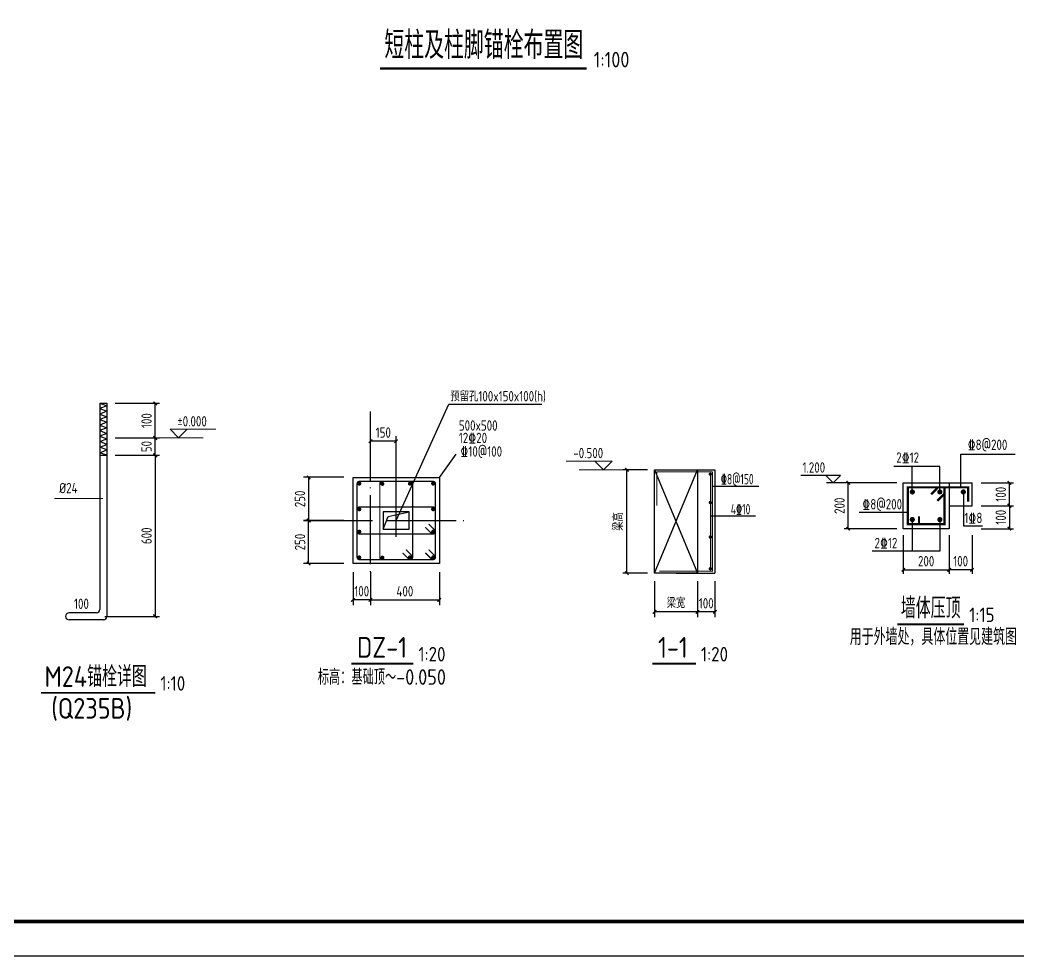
# Model space of a CAD drawing. Header units: millimetres. Extents: x 865974 to 875117, y 41124 to 44891.
# Drawn here: x 867213.6 to 867502.6, y 41123.6 to 41394.7 of the extents above; entities that cross this region are included whole.
import ezdxf

# ---------------------------------------------------------------- set-up
doc = ezdxf.new("R2010")
doc.units = ezdxf.units.MM
doc.header["$LTSCALE"] = 1000
doc.header["$MEASUREMENT"] = 0
doc.linetypes.add('4', pattern=[5, 1.5, -1, 1.5, -1])
doc.linetypes.add('DOTE', pattern=[2.42, 2, -0.2, 0.02, -0.2])
for name, color, linetype in [('120', 253, 'Continuous'), ('21', 3, '4'), ('22', 1, 'Continuous'), ('D2', 6, 'Continuous'), ('DIM', 7, 'Continuous'), ('DIM_SYMB', 3, 'Continuous'), ('DOTE', 1, 'DOTE'), ('NUM', 7, 'Continuous'), ('Prof', 2, 'Continuous'), ('PUB_TEXT', 7, 'Continuous'), ('REIN', 1, 'Continuous'), ('S-CO-ST', 2, 'Continuous'), ('图层4', 4, 'Continuous'), ('柱', 2, 'Continuous'), ('柱平法箍筋', 24, 'Continuous'), ('柱平法纵筋', 7, 'Continuous'), ('柱集中标注', 2, 'Continuous'), ('标注', 7, 'Continuous'), ('梁', 4, 'Continuous'), ('梁集中标注', 2, 'Continuous'), ('独立基础', 2, 'Continuous')]:
    doc.layers.add(name, color=color, linetype=linetype)
doc.layers.add('D3', color=62, linetype='Continuous', lineweight=9)
doc.styles.add('GBHZ', font='gbenor.shx', dxfattribs={"width": 0.9, "bigfont": 'gbcbig.shx'})
doc.styles.add('TSSD_REIN', font='tssdeng.shx', dxfattribs={"width": 0.7, "bigfont": 'tssdchn.shx'})
doc.dimstyles.new('Y10', dxfattribs={"dimscale": 0, "dimtxt": 3, "dimasz": 0.01, "dimexe": 1.2, "dimexo": 1, "dimgap": 1, "dimtad": 1, "dimdec": 0, "dimlfac": 10, "dimzin": 0, "dimdsep": 46, "dimtxsty": 'GBHZ', "dimblk1": 'DX', "dimblk2": 'DX', "dimsah": 1, "dimcen": 0.09, "dimdle": 1, "dimadec": 0, "dimazin": 0, "dimtfac": 1, "dimtdec": 0, "dimtix": 1, "dimtmove": 2, "dimatfit": 3, "dimldrblk": 'DX', "dimfxl": 0, "dimtolj": 1, "dimtzin": 0, "dimarcsym": 0})
doc.dimstyles.new('Y100', dxfattribs={"dimscale": 0, "dimtxt": 3, "dimasz": 0.01, "dimexe": 1.2, "dimexo": 2, "dimgap": 1, "dimtad": 1, "dimdec": 0, "dimlfac": 100, "dimzin": 0, "dimdsep": 46, "dimtxsty": 'GBHZ', "dimblk": 'DX', "dimcen": 0.09, "dimdle": 1, "dimclrd": 7, "dimclre": 7, "dimclrt": 7, "dimadec": 0, "dimazin": 0, "dimtfac": 1, "dimtdec": 0, "dimtix": 1, "dimtmove": 2, "dimatfit": 3, "dimldrblk": 'DX', "dimfxl": 0, "dimtolj": 1, "dimtzin": 0, "dimarcsym": 0})
doc.dimstyles.new('Y15', dxfattribs={"dimscale": 0, "dimtxt": 3, "dimasz": 0.01, "dimexe": 1.2, "dimexo": 1, "dimgap": 1, "dimtad": 1, "dimdec": 0, "dimlfac": 15, "dimzin": 0, "dimdsep": 46, "dimtxsty": 'GBHZ', "dimblk1": 'DX', "dimblk2": 'DX', "dimsah": 1, "dimcen": 0.09, "dimdle": 1, "dimadec": 0, "dimazin": 0, "dimtfac": 1, "dimtdec": 0, "dimtix": 1, "dimtmove": 2, "dimatfit": 3, "dimldrblk": 'DX', "dimfxl": 0, "dimtolj": 1, "dimtzin": 0, "dimarcsym": 0})
doc.dimstyles.new('Y20', dxfattribs={"dimscale": 0, "dimtxt": 3, "dimasz": 0.01, "dimexe": 1.5, "dimexo": 0.03, "dimgap": 1, "dimtad": 1, "dimdec": 0, "dimlfac": 20, "dimzin": 0, "dimdsep": 46, "dimtxsty": 'GBHZ', "dimblk1": 'DX', "dimblk2": 'DX', "dimsah": 1, "dimcen": 0.09, "dimdle": 1, "dimadec": 0, "dimazin": 0, "dimtfac": 1, "dimtdec": 0, "dimtix": 1, "dimtmove": 2, "dimatfit": 3, "dimldrblk": 'DX', "dimfxl": 0, "dimtolj": 1, "dimtzin": 0, "dimarcsym": 0})

# ---------------------------------------------------------------- blocks, each defined once
blk = doc.blocks.new('DX')
at = {"color": 0, "linetype": 'ByBlock', "const_width": 40}
blk.add_lwpolyline([(-54, -51), (46, 49)], dxfattribs=at)
blk = doc.blocks.new('*D748')
at = {"layer": 'Defpoints', "color": 0, "transparency": 16777216}
for p in [(867469.34, 41246.48), (867482.67, 41246.48), (867482.67, 41235.46)]:
    blk.add_point(p, dxfattribs=at)
at = {"layer": 'dim', "color": 0, "lineweight": -2, "transparency": 16777216}
for p, q in [((867469.34, 41245.48), (867469.34, 41234.26)), ((867482.67, 41245.48), (867482.67, 41234.26)), ((867469.35, 41235.46), (867482.66, 41235.46))]:
    blk.add_line(p, q, dxfattribs=at)
at = {"layer": 'dim', "color": 0, "lineweight": -2, "transparency": 16777216, "xscale": 0.01, "yscale": 0.01, "zscale": 0.01, "rotation": 180}
blk.add_blockref('DX', (867469.34, 41235.46), dxfattribs=at)
at = {"layer": 'dim', "color": 0, "lineweight": -2, "transparency": 16777216, "xscale": 0.01, "yscale": 0.01, "zscale": 0.01}
blk.add_blockref('DX', (867482.67, 41235.46), dxfattribs=at)
at = {"layer": 'dim', "color": 0, "transparency": 16777216, "insert": (867476, 41237.96), "char_height": 3, "attachment_point": 5, "style": 'GBHZ'}
blk.add_mtext('\\A1;200', dxfattribs=at)
blk = doc.blocks.new('*D749')
at = {"layer": 'Defpoints', "color": 0, "transparency": 16777216}
for p in [(867453.44, 41260.68), (867468.49, 41260.68), (867468.49, 41247.34)]:
    blk.add_point(p, dxfattribs=at)
at = {"layer": 'dim', "color": 0, "lineweight": -2, "transparency": 16777216}
for p, q in [((867467.49, 41260.68), (867452.24, 41260.68)), ((867453.44, 41247.35), (867453.44, 41260.67)), ((867467.49, 41247.34), (867452.24, 41247.34))]:
    blk.add_line(p, q, dxfattribs=at)
at = {"layer": 'dim', "color": 0, "lineweight": -2, "transparency": 16777216, "xscale": 0.01, "yscale": 0.01, "zscale": 0.01}
for p, rotation in [((867453.44, 41260.68), 90), ((867453.44, 41247.34), 270)]:
    blk.add_blockref('DX', p, dxfattribs=dict(at, rotation=rotation))
at = {"layer": 'dim', "color": 0, "transparency": 16777216, "insert": (867450.94, 41254.01), "char_height": 3, "attachment_point": 5, "rotation": 90, "style": 'GBHZ'}
blk.add_mtext('\\A1;200', dxfattribs=at)
blk = doc.blocks.new('*D750')
at = {"layer": 'Defpoints', "color": 0, "transparency": 16777216}
for p in [(867482.67, 41246.48), (867489.33, 41246.48), (867482.67, 41235.46)]:
    blk.add_point(p, dxfattribs=at)
at = {"layer": 'dim', "color": 0, "lineweight": -2, "transparency": 16777216}
for p, q in [((867482.67, 41245.48), (867482.67, 41234.26)), ((867489.33, 41245.48), (867489.33, 41234.26)), ((867489.32, 41235.46), (867482.68, 41235.46))]:
    blk.add_line(p, q, dxfattribs=at)
at = {"layer": 'dim', "color": 0, "lineweight": -2, "transparency": 16777216, "xscale": 0.01, "yscale": 0.01, "zscale": 0.01, "rotation": 180}
blk.add_blockref('DX', (867482.67, 41235.46), dxfattribs=at)
at = {"layer": 'dim', "color": 0, "lineweight": -2, "transparency": 16777216, "xscale": 0.01, "yscale": 0.01, "zscale": 0.01}
blk.add_blockref('DX', (867489.33, 41235.46), dxfattribs=at)
at = {"layer": 'dim', "color": 0, "transparency": 16777216, "insert": (867486, 41237.96), "char_height": 3, "attachment_point": 5, "style": 'GBHZ'}
blk.add_mtext('\\A1;100', dxfattribs=at)
blk = doc.blocks.new('*D751')
at = {"layer": 'Defpoints', "color": 0, "transparency": 16777216}
for p in [(867490.93, 41254.01), (867490.95, 41247.34), (867500.12, 41247.34)]:
    blk.add_point(p, dxfattribs=at)
at = {"layer": 'dim', "color": 0, "lineweight": -2, "transparency": 16777216}
for p, q in [((867491.93, 41254.01), (867501.32, 41254.01)), ((867500.12, 41254), (867500.12, 41247.35)), ((867491.95, 41247.34), (867501.32, 41247.34))]:
    blk.add_line(p, q, dxfattribs=at)
at = {"layer": 'dim', "color": 0, "lineweight": -2, "transparency": 16777216, "xscale": 0.01, "yscale": 0.01, "zscale": 0.01}
for p, rotation in [((867500.12, 41254.01), 90), ((867500.12, 41247.34), 270)]:
    blk.add_blockref('DX', p, dxfattribs=dict(at, rotation=rotation))
at = {"layer": 'dim', "color": 0, "transparency": 16777216, "insert": (867497.62, 41250.68), "char_height": 3, "attachment_point": 5, "rotation": 90, "style": 'GBHZ'}
blk.add_mtext('\\A1;100', dxfattribs=at)
blk = doc.blocks.new('*D752')
at = {"layer": 'Defpoints', "color": 0, "transparency": 16777216}
for p in [(867490.94, 41260.68), (867500.12, 41260.68), (867490.93, 41254.01)]:
    blk.add_point(p, dxfattribs=at)
at = {"layer": 'dim', "color": 0, "lineweight": -2, "transparency": 16777216}
for p, q in [((867491.94, 41260.68), (867501.32, 41260.68)), ((867500.12, 41254.02), (867500.12, 41260.67)), ((867491.93, 41254.01), (867501.32, 41254.01))]:
    blk.add_line(p, q, dxfattribs=at)
at = {"layer": 'dim', "color": 0, "lineweight": -2, "transparency": 16777216, "xscale": 0.01, "yscale": 0.01, "zscale": 0.01}
for p, rotation in [((867500.12, 41260.68), 90), ((867500.12, 41254.01), 270)]:
    blk.add_blockref('DX', p, dxfattribs=dict(at, rotation=rotation))
at = {"layer": 'dim', "color": 0, "transparency": 16777216, "insert": (867497.62, 41257.34), "char_height": 3, "attachment_point": 5, "rotation": 90, "style": 'GBHZ'}
blk.add_mtext('\\A1;100', dxfattribs=at)
blk = doc.blocks.new('*D762')
at = {"layer": 'Defpoints', "color": 0, "linetype": 'ByBlock', "transparency": 16777216}
for p in [(867307.39, 41262.24), (867297.2, 41249.74), (867307.39, 41249.74)]:
    blk.add_point(p, dxfattribs=at)
at = {"layer": 'dim', "color": 0, "linetype": 'ByBlock', "lineweight": -2, "transparency": 16777216}
for p, q in [((867307.36, 41262.24), (867295.7, 41262.24)), ((867297.2, 41262.23), (867297.2, 41249.75)), ((867307.36, 41249.74), (867295.7, 41249.74))]:
    blk.add_line(p, q, dxfattribs=at)
at = {"layer": 'dim', "color": 0, "linetype": 'ByBlock', "lineweight": -2, "transparency": 16777216, "xscale": 0.01, "yscale": 0.01, "zscale": 0.01}
for p, rotation in [((867297.2, 41262.24), 90), ((867297.2, 41249.74), 270)]:
    blk.add_blockref('DX', p, dxfattribs=dict(at, rotation=rotation))
at = {"layer": 'dim', "color": 0, "linetype": 'ByBlock', "transparency": 16777216, "insert": (867294.7, 41255.99), "char_height": 3, "attachment_point": 5, "rotation": 90, "style": 'GBHZ'}
blk.add_mtext('\\A1;250', dxfattribs=at)
blk = doc.blocks.new('*D763')
at = {"layer": 'Defpoints', "color": 0, "linetype": 'ByBlock', "transparency": 16777216}
for p in [(867315.07, 41234.85), (867335.07, 41234.85), (867335.07, 41226.74)]:
    blk.add_point(p, dxfattribs=at)
at = {"layer": 'dim', "color": 0, "linetype": 'ByBlock', "lineweight": -2, "transparency": 16777216}
for p, q in [((867315.07, 41234.82), (867315.07, 41225.24)), ((867335.07, 41234.82), (867335.07, 41225.24)), ((867315.08, 41226.74), (867335.06, 41226.74))]:
    blk.add_line(p, q, dxfattribs=at)
at = {"layer": 'dim', "color": 0, "linetype": 'ByBlock', "lineweight": -2, "transparency": 16777216, "xscale": 0.01, "yscale": 0.01, "zscale": 0.01, "rotation": 180}
blk.add_blockref('DX', (867315.07, 41226.74), dxfattribs=at)
at = {"layer": 'dim', "color": 0, "linetype": 'ByBlock', "lineweight": -2, "transparency": 16777216, "xscale": 0.01, "yscale": 0.01, "zscale": 0.01}
blk.add_blockref('DX', (867335.07, 41226.74), dxfattribs=at)
at = {"layer": 'dim', "color": 0, "linetype": 'ByBlock', "transparency": 16777216, "insert": (867325.07, 41229.24), "char_height": 3, "attachment_point": 5, "style": 'GBHZ'}
blk.add_mtext('\\A1;400', dxfattribs=at)
blk = doc.blocks.new('*D764')
at = {"layer": 'Defpoints', "color": 0, "linetype": 'ByBlock', "transparency": 16777216}
for p in [(867310.07, 41234.85), (867315.07, 41234.85), (867310.07, 41226.74)]:
    blk.add_point(p, dxfattribs=at)
at = {"layer": 'dim', "color": 0, "linetype": 'ByBlock', "lineweight": -2, "transparency": 16777216}
for p, q in [((867310.07, 41234.82), (867310.07, 41225.24)), ((867315.07, 41234.82), (867315.07, 41225.24)), ((867310.06, 41226.74), (867310.05, 41226.74)), ((867315.07, 41226.74), (867310.07, 41226.74)), ((867315.08, 41226.74), (867315.09, 41226.74))]:
    blk.add_line(p, q, dxfattribs=at)
at = {"layer": 'dim', "color": 0, "linetype": 'ByBlock', "lineweight": -2, "transparency": 16777216, "xscale": 0.01, "yscale": 0.01, "zscale": 0.01}
blk.add_blockref('DX', (867310.07, 41226.74), dxfattribs=at)
at = {"layer": 'dim', "color": 0, "linetype": 'ByBlock', "lineweight": -2, "transparency": 16777216, "xscale": 0.01, "yscale": 0.01, "zscale": 0.01, "rotation": 180}
blk.add_blockref('DX', (867315.07, 41226.74), dxfattribs=at)
at = {"layer": 'dim', "color": 0, "linetype": 'ByBlock', "transparency": 16777216, "insert": (867312.57, 41229.24), "char_height": 3, "attachment_point": 5, "style": 'GBHZ'}
blk.add_mtext('\\A1;100', dxfattribs=at)
blk = doc.blocks.new('*D765')
at = {"layer": 'Defpoints', "color": 0, "linetype": 'ByBlock', "transparency": 16777216}
for p in [(867297.2, 41249.74), (867307.39, 41249.74), (867307.39, 41237.24)]:
    blk.add_point(p, dxfattribs=at)
at = {"layer": 'dim', "color": 0, "linetype": 'ByBlock', "lineweight": -2, "transparency": 16777216}
for p, q in [((867307.36, 41249.74), (867295.7, 41249.74)), ((867297.2, 41237.25), (867297.2, 41249.73)), ((867307.36, 41237.24), (867295.7, 41237.24))]:
    blk.add_line(p, q, dxfattribs=at)
at = {"layer": 'dim', "color": 0, "linetype": 'ByBlock', "lineweight": -2, "transparency": 16777216, "xscale": 0.01, "yscale": 0.01, "zscale": 0.01}
for p, rotation in [((867297.2, 41249.74), 90), ((867297.2, 41237.24), 270)]:
    blk.add_blockref('DX', p, dxfattribs=dict(at, rotation=rotation))
at = {"layer": 'dim', "color": 0, "linetype": 'ByBlock', "transparency": 16777216, "insert": (867294.7, 41243.49), "char_height": 3, "attachment_point": 5, "rotation": 90, "style": 'GBHZ'}
blk.add_mtext('\\A1;250', dxfattribs=at)
blk = doc.blocks.new('*D766')
at = {"layer": 'Defpoints', "color": 0, "linetype": 'ByBlock', "transparency": 16777216}
for p in [(867315.07, 41272.7), (867315.07, 41263.73), (867322.57, 41263.73)]:
    blk.add_point(p, dxfattribs=at)
at = {"layer": 'dim', "color": 0, "linetype": 'ByBlock', "lineweight": -2, "transparency": 16777216}
for p, q in [((867315.07, 41263.76), (867315.07, 41274.2)), ((867322.56, 41272.7), (867315.08, 41272.7)), ((867322.57, 41263.76), (867322.57, 41274.2))]:
    blk.add_line(p, q, dxfattribs=at)
at = {"layer": 'dim', "color": 0, "linetype": 'ByBlock', "lineweight": -2, "transparency": 16777216, "xscale": 0.01, "yscale": 0.01, "zscale": 0.01, "rotation": 180}
blk.add_blockref('DX', (867315.07, 41272.7), dxfattribs=at)
at = {"layer": 'dim', "color": 0, "linetype": 'ByBlock', "lineweight": -2, "transparency": 16777216, "xscale": 0.01, "yscale": 0.01, "zscale": 0.01}
blk.add_blockref('DX', (867322.57, 41272.7), dxfattribs=at)
at = {"layer": 'dim', "color": 0, "linetype": 'ByBlock', "transparency": 16777216, "insert": (867318.82, 41275.2), "char_height": 3, "attachment_point": 5, "style": 'GBHZ'}
blk.add_mtext('\\A1;150', dxfattribs=at)
blk = doc.blocks.new('*D792')
at = {"layer": 'Defpoints', "color": 0, "transparency": 16777216}
for p in [(867240.17, 41268.64), (867237.2, 41221.98), (867252.78, 41221.98)]:
    blk.add_point(p, dxfattribs=at)
at = {"layer": 'dim', "color": 0, "lineweight": -2, "transparency": 16777216}
for p, q in [((867241.17, 41268.64), (867253.98, 41268.64)), ((867252.78, 41268.63), (867252.78, 41221.99)), ((867238.2, 41221.98), (867253.98, 41221.98))]:
    blk.add_line(p, q, dxfattribs=at)
at = {"layer": 'dim', "color": 0, "lineweight": -2, "transparency": 16777216, "xscale": 0.01, "yscale": 0.01, "zscale": 0.01}
for p, rotation in [((867252.78, 41268.64), 90), ((867252.78, 41221.98), 270)]:
    blk.add_blockref('DX', p, dxfattribs=dict(at, rotation=rotation))
at = {"layer": 'dim', "color": 0, "transparency": 16777216, "insert": (867250.28, 41245.31), "char_height": 3, "attachment_point": 5, "rotation": 90, "style": 'GBHZ'}
blk.add_mtext('\\A1;600', dxfattribs=at)
blk = doc.blocks.new('*D793')
at = {"layer": 'Defpoints', "color": 0, "linetype": 'ByBlock', "transparency": 16777216}
for p in [(867240.17, 41273.64), (867252.78, 41273.64), (867240.17, 41268.64)]:
    blk.add_point(p, dxfattribs=at)
at = {"layer": 'dim', "color": 0, "linetype": 'ByBlock', "lineweight": -2, "transparency": 16777216}
for p, q in [((867241.17, 41273.64), (867253.98, 41273.64)), ((867252.78, 41268.65), (867252.78, 41273.63)), ((867241.17, 41268.64), (867253.98, 41268.64))]:
    blk.add_line(p, q, dxfattribs=at)
at = {"layer": 'dim', "color": 0, "linetype": 'ByBlock', "lineweight": -2, "transparency": 16777216, "xscale": 0.01, "yscale": 0.01, "zscale": 0.01}
for p, rotation in [((867252.78, 41273.64), 90), ((867252.78, 41268.64), 270)]:
    blk.add_blockref('DX', p, dxfattribs=dict(at, rotation=rotation))
at = {"layer": 'dim', "color": 0, "linetype": 'ByBlock', "transparency": 16777216, "insert": (867250.28, 41271.14), "char_height": 3, "attachment_point": 5, "rotation": 90, "style": 'GBHZ'}
blk.add_mtext('\\A1;50', dxfattribs=at)
blk = doc.blocks.new('*D794')
at = {"layer": 'Defpoints', "color": 0, "linetype": 'ByBlock', "transparency": 16777216}
for p in [(867240.17, 41283.68), (867252.78, 41283.68), (867240.17, 41273.64)]:
    blk.add_point(p, dxfattribs=at)
at = {"layer": 'dim', "color": 0, "linetype": 'ByBlock', "lineweight": -2, "transparency": 16777216}
for p, q in [((867241.17, 41283.68), (867253.98, 41283.68)), ((867252.78, 41273.65), (867252.78, 41283.67)), ((867241.17, 41273.64), (867253.98, 41273.64))]:
    blk.add_line(p, q, dxfattribs=at)
at = {"layer": 'dim', "color": 0, "linetype": 'ByBlock', "lineweight": -2, "transparency": 16777216, "xscale": 0.01, "yscale": 0.01, "zscale": 0.01}
for p, rotation in [((867252.78, 41283.68), 90), ((867252.78, 41273.64), 270)]:
    blk.add_blockref('DX', p, dxfattribs=dict(at, rotation=rotation))
at = {"layer": 'dim', "color": 0, "linetype": 'ByBlock', "transparency": 16777216, "insert": (867250.28, 41278.66), "char_height": 3, "attachment_point": 5, "rotation": 90, "style": 'GBHZ'}
blk.add_mtext('\\A1;100', dxfattribs=at)
blk = doc.blocks.new('*D795')
at = {"layer": 'Defpoints', "color": 0, "transparency": 16777216}
for p in [(867409.83, 41232.15), (867414.83, 41232.15), (867409.83, 41223.27)]:
    blk.add_point(p, dxfattribs=at)
at = {"layer": 'dim', "color": 0, "lineweight": -2, "transparency": 16777216}
for p, q in [((867409.83, 41232.12), (867409.83, 41221.77)), ((867414.83, 41232.12), (867414.83, 41221.77)), ((867409.82, 41223.27), (867409.81, 41223.27)), ((867414.83, 41223.27), (867409.83, 41223.27)), ((867414.84, 41223.27), (867414.85, 41223.27))]:
    blk.add_line(p, q, dxfattribs=at)
at = {"layer": 'dim', "color": 0, "lineweight": -2, "transparency": 16777216, "xscale": 0.01, "yscale": 0.01, "zscale": 0.01}
blk.add_blockref('DX', (867409.83, 41223.27), dxfattribs=at)
at = {"layer": 'dim', "color": 0, "lineweight": -2, "transparency": 16777216, "xscale": 0.01, "yscale": 0.01, "zscale": 0.01, "rotation": 180}
blk.add_blockref('DX', (867414.83, 41223.27), dxfattribs=at)
at = {"layer": 'dim', "color": 0, "transparency": 16777216, "insert": (867412.33, 41225.77), "char_height": 3, "attachment_point": 5, "style": 'GBHZ'}
blk.add_mtext('\\A1;100', dxfattribs=at)
blk = doc.blocks.new('*D796')
at = {"layer": 'Defpoints', "color": 0, "transparency": 16777216}
for p in [(867397.33, 41232.15), (867409.83, 41232.15), (867397.33, 41223.27)]:
    blk.add_point(p, dxfattribs=at)
at = {"layer": 'dim', "color": 0, "lineweight": -2, "transparency": 16777216}
for p, q in [((867397.33, 41232.12), (867397.33, 41221.77)), ((867409.83, 41232.12), (867409.83, 41221.77)), ((867409.82, 41223.27), (867397.34, 41223.27))]:
    blk.add_line(p, q, dxfattribs=at)
at = {"layer": 'dim', "color": 0, "lineweight": -2, "transparency": 16777216, "xscale": 0.01, "yscale": 0.01, "zscale": 0.01, "rotation": 180}
blk.add_blockref('DX', (867397.33, 41223.27), dxfattribs=at)
at = {"layer": 'dim', "color": 0, "lineweight": -2, "transparency": 16777216, "xscale": 0.01, "yscale": 0.01, "zscale": 0.01}
blk.add_blockref('DX', (867409.83, 41223.27), dxfattribs=at)
at = {"layer": 'dim', "color": 0, "transparency": 16777216, "insert": (867403.58, 41225.87), "char_height": 3, "attachment_point": 5, "style": 'GBHZ'}
blk.add_mtext('\\A1;梁宽', dxfattribs=at)
blk = doc.blocks.new('*D797')
at = {"layer": 'Defpoints', "color": 0, "transparency": 16777216}
for p in [(867389.35, 41264.45), (867397.33, 41264.45), (867397.33, 41234.45)]:
    blk.add_point(p, dxfattribs=at)
at = {"layer": '标注', "color": 7, "lineweight": -2, "transparency": 16777216}
for p, q in [((867395.33, 41264.45), (867388.15, 41264.45)), ((867389.35, 41234.46), (867389.35, 41264.44)), ((867395.33, 41234.45), (867388.15, 41234.45))]:
    blk.add_line(p, q, dxfattribs=at)
at = {"layer": '标注', "color": 7, "lineweight": -2, "transparency": 16777216, "xscale": 0.01, "yscale": 0.01, "zscale": 0.01}
for p, rotation in [((867389.35, 41264.45), 90), ((867389.35, 41234.45), 270)]:
    blk.add_blockref('DX', p, dxfattribs=dict(at, rotation=rotation))
at = {"layer": '标注', "color": 7, "transparency": 16777216, "insert": (867386.76, 41249.45), "char_height": 3, "attachment_point": 5, "rotation": 90, "style": 'GBHZ'}
blk.add_mtext('\\A1;梁高', dxfattribs=at)

msp = doc.modelspace()

# ---------------------------------------------------------------- linework, layer by layer
msp.add_line((867761.988, 41123.604), (866920.988, 41123.604))
at = {"color": 0, "const_width": 1}
msp.add_lwpolyline([(867751.988, 41133.604), (866945.988, 41133.604), (866945.988, 41707.604), (867751.988, 41707.604)], close=True, dxfattribs=at)
at = {"const_width": 0.667}
msp.add_lwpolyline([(867317.875, 41380.643), (867377.687, 41380.643)], dxfattribs=at)
at = {"layer": '120'}
msp.add_line((867452.263, 41260.676), (867447.143, 41260.676), dxfattribs=at)
msp.add_lwpolyline([(867447, 41262.788), (867449.112, 41260.676), (867451.224, 41262.788), (867439.698, 41262.788)], dxfattribs=at)
at = {"layer": '21', "const_width": 0.747}
for points in [[(867472.004, 41258.382, -1), (867472.004, 41257.635, -1), (867472.004, 41258.382)], [(867479.977, 41258.382, -1), (867479.977, 41257.635, -1), (867479.977, 41258.382)], [(867486.778, 41258.382, -1), (867486.778, 41257.635, -1), (867486.778, 41258.382)], [(867472.004, 41250.382, -1), (867472.004, 41249.636, -1), (867472.004, 41250.382)], [(867479.977, 41250.382, -1), (867479.977, 41249.635, -1), (867479.977, 41250.382)]]:
    msp.add_lwpolyline(points, format="xyb", dxfattribs=at)
at = {"layer": '22', "const_width": 0.667}
msp.add_lwpolyline([(867470.67, 41248.676), (867470.67, 41259.342), (867481.31, 41259.342), (867481.31, 41248.675)], close=True, dxfattribs=at)
for points in [[(867477.436, 41257.306), (867479.39, 41259.288)], [(867479.276, 41255.44), (867481.257, 41257.422)], [(867488.169, 41255.152), (867488.169, 41259.342), (867481.31, 41259.342)], [(867473.933, 41250.94), (867473.933, 41248.676)]]:
    msp.add_lwpolyline(points, dxfattribs=at)
at = {"layer": 'D2'}
for p, q in [((867236.768, 41283.676), (867238.768, 41283.676)), ((867236.768, 41283.676), (867236.768, 41223.976)), ((867238.768, 41283.676), (867238.768, 41221.976)), ((867235.768, 41222.976), (867227.835, 41222.976)), ((867237.768, 41220.976), (867227.835, 41220.976))]:
    msp.add_line(p, q, dxfattribs=at)
for centre, start, end in [((867227.835, 41221.976), 90, 180), ((867235.768, 41223.976), 270, 0), ((867227.835, 41221.976), 180, 270), ((867237.768, 41221.976), 270, 0)]:
    msp.add_arc(centre, 1, start, end, dxfattribs=at)
at = {"layer": 'D3'}
for p, q in [((867257.07, 41276.141), (867259.568, 41273.643)), ((867262.066, 41276.141), (867257.07, 41276.141)), ((867262.066, 41276.141), (867259.568, 41273.643)), ((867262.066, 41276.141), (867270.38, 41276.141)), ((867380.064, 41266.95), (867371.749, 41266.95)), ((867380.064, 41266.95), (867385.06, 41266.95)), ((867380.064, 41266.95), (867382.562, 41264.452)), ((867385.06, 41266.95), (867382.562, 41264.452)), ((867237.594, 41256.107), (867223.607, 41256.107))]:
    msp.add_line(p, q, dxfattribs=at)
for points in [[(867253.984, 41273.643), (867266.633, 41273.643)], [(867388.145, 41264.452), (867375.497, 41264.452)]]:
    msp.add_lwpolyline(points, dxfattribs=at)
at = {"layer": 'dim'}
for p, q in [((867479.977, 41265.408), (867466.68, 41265.408)), ((867472.004, 41258.009), (867472.004, 41265.408)), ((867479.977, 41258.009), (867479.977, 41265.408)), ((867320.221, 41250.85), (867326.317, 41252.238)), ((867318.817, 41247.238), (867320.221, 41250.85)), ((867472.004, 41250.009), (867472.004, 41240.826)), ((867479.977, 41250.009), (867479.977, 41240.827)), ((867479.977, 41240.827), (867460.356, 41240.827))]:
    msp.add_line(p, q, dxfattribs=at)
msp.add_lwpolyline([(867318.817, 41247.238), (867326.317, 41247.238), (867326.317, 41252.238), (867318.817, 41252.238)], close=True, dxfattribs=at)
at = {"layer": 'DIM_SYMB', "const_width": 0.525}
for points in [[(867467.655, 41219.688), (867487.005, 41219.688)], [(867309.563, 41208.289), (867327.512, 41208.289)], [(867396.731, 41208.289), (867409.325, 41208.289)], [(867219.715, 41199.844), (867252.813, 41199.844)]]:
    msp.add_lwpolyline(points, dxfattribs=at)
at = {"layer": 'DOTE', "linetype": 'DOTE', "ltscale": 0.01}
for p, q in [((867315.067, 41281.308), (867315.067, 41233.998)), ((867322.567, 41245.035), (867322.567, 41263.728)), ((867295.732, 41249.738), (867344.115, 41249.738))]:
    msp.add_line(p, q, dxfattribs=at)
at = {"layer": 'Prof'}
for points in [[(867236.768, 41283.676), (867238.768, 41282.976), (867236.768, 41282.176), (867238.768, 41281.376), (867236.768, 41280.576), (867238.768, 41279.776), (867236.768, 41278.976), (867238.768, 41278.176), (867236.768, 41277.376), (867238.768, 41276.576), (867236.768, 41275.776), (867238.768, 41274.976), (867236.768, 41274.176), (867238.768, 41273.376)], [(867236.768, 41268.643), (867238.768, 41268.643), (867236.768, 41269.376), (867238.768, 41270.176), (867236.768, 41270.976), (867238.768, 41271.776), (867236.768, 41272.576), (867238.768, 41273.376)]]:
    msp.add_lwpolyline(points, dxfattribs=at)
at = {"layer": 'REIN', "const_width": 0.3}
for points in [[(867414.18, 41263.802), (867398.007, 41263.802), (867398.007, 41254.017)], [(867398.738, 41235.102), (867414.18, 41235.102), (867414.18, 41263.802)]]:
    msp.add_lwpolyline(points, dxfattribs=at)
at = {"layer": 'REIN', "const_width": 0.5}
for points in [[(867413.28, 41263.152, 1), (867413.78, 41263.152, 1)], [(867413.28, 41254.924, 1), (867413.78, 41254.924, 1)], [(867413.28, 41244.95, 1), (867413.78, 41244.95, 1)], [(867413.28, 41235.752, 1), (867413.78, 41235.752, 1)]]:
    msp.add_lwpolyline(points, format="xyb", close=True, dxfattribs=at)
at = {"layer": 'S-CO-ST'}
for p, q in [((867397.33, 41234.452), (867409.83, 41264.452)), ((867397.33, 41264.452), (867409.83, 41234.452)), ((867403.58, 41264.452), (867414.83, 41264.452)), ((867409.83, 41264.452), (867414.83, 41264.452)), ((867409.83, 41264.452), (867409.83, 41234.452)), ((867414.83, 41264.452), (867414.83, 41234.452)), ((867414.83, 41264.452), (867414.83, 41234.452)), ((867414.18, 41259.676), (867427.54, 41259.676)), ((867403.58, 41234.452), (867414.83, 41234.452)), ((867409.83, 41234.452), (867414.83, 41234.452))]:
    msp.add_line(p, q, dxfattribs=at)
msp.add_lwpolyline([(867397.33, 41264.452), (867409.83, 41264.452), (867409.83, 41234.452), (867397.33, 41234.452)], close=True, dxfattribs=at)
at = {"layer": '图层4'}
for p, q in [((867322.567, 41249.738), (867337.803, 41283.457)), ((867337.803, 41283.457), (867364.741, 41283.457))]:
    msp.add_line(p, q, dxfattribs=at)
at = {"layer": '柱'}
msp.add_lwpolyline([(867310.067, 41262.238), (867335.067, 41262.238), (867335.067, 41237.238), (867310.067, 41237.238)], close=True, dxfattribs=at)
at = {"layer": '柱平法箍筋', "const_width": 0.35}
for points in [[(867331.938, 41241.311), (867333.706, 41239.543, -0.6681785), (867333.234, 41238.405), (867311.901, 41238.405, -0.4142136), (867311.234, 41239.071), (867311.234, 41260.405, -0.4142136), (867311.901, 41261.071), (867333.234, 41261.071, -0.4142131), (867333.901, 41260.405), (867333.901, 41239.071, -0.6681788), (867332.763, 41238.6), (867330.995, 41240.368)], [(867325.349, 41241.311), (867327.116, 41239.543, -0.6681786), (867326.645, 41238.405), (867318.49, 41238.405, -0.4142136), (867317.823, 41239.071), (867317.823, 41260.405, -0.4142136), (867318.49, 41261.071), (867326.645, 41261.071, -0.4142136), (867327.312, 41260.405), (867327.312, 41239.071, -0.6681786), (867326.174, 41238.6), (867324.406, 41240.368)], [(867318.695, 41261.003, 0.4148462), (867318.029, 41260.335)], [(867331.938, 41248.739), (867333.706, 41246.971, -0.6681785), (867333.234, 41245.833), (867311.901, 41245.833, -0.4142136), (867311.234, 41246.5), (867311.234, 41252.976, -0.4142136), (867311.901, 41253.643), (867333.234, 41253.643, -0.4142131), (867333.901, 41252.976), (867333.901, 41246.5, -0.6681788), (867332.763, 41246.029), (867330.995, 41247.796)]]:
    msp.add_lwpolyline(points, format="xyb", dxfattribs=at)
at = {"layer": '柱平法纵筋', "const_width": 0.583}
for points in [[(867312.176, 41260.421, -1), (867311.592, 41260.421, -1), (867312.176, 41260.421, -1)], [(867318.557, 41260.645, -1), (867318.557, 41260.061, -1), (867318.557, 41260.645, -1)], [(867326.828, 41260.421, -1), (867326.245, 41260.421, -1), (867326.828, 41260.421, -1)], [(867333.542, 41260.421, -1), (867332.959, 41260.421, -1), (867333.542, 41260.421, -1)], [(867312.176, 41252.993, -1), (867311.592, 41252.993, -1), (867312.176, 41252.993, -1)], [(867333.542, 41252.993, -1), (867332.959, 41252.993, -1), (867333.542, 41252.993, -1)], [(867312.176, 41246.483, -1), (867311.592, 41246.483, -1), (867312.176, 41246.483, -1)], [(867333.542, 41246.483, -1), (867332.959, 41246.483, -1), (867333.542, 41246.483, -1)], [(867312.176, 41239.055, -1), (867311.592, 41239.055, -1), (867312.176, 41239.055, -1)], [(867318.557, 41239.278, -1), (867318.557, 41238.695, -1), (867318.557, 41239.278, -1)], [(867326.828, 41239.055, -1), (867326.245, 41239.055, -1), (867326.828, 41239.055, -1)], [(867333.542, 41239.055, -1), (867332.959, 41239.055, -1), (867333.542, 41239.055, -1)]]:
    msp.add_lwpolyline(points, format="xyb", dxfattribs=at)
at = {"layer": '柱集中标注'}
msp.add_line((867335.067, 41262.238), (867339.963, 41268.91), dxfattribs=at)
at = {"layer": '梁'}
for p, q in [((867486.098, 41259.342), (867486.098, 41268.949)), ((867486.098, 41268.949), (867501.812, 41268.949)), ((867486.778, 41258.009), (867486.778, 41248.152)), ((867470.67, 41252.027), (867456.614, 41252.027)), ((867486.778, 41248.152), (867492.338, 41248.152))]:
    msp.add_line(p, q, dxfattribs=at)
at = {"layer": '梁集中标注'}
for p, q in [((867413.53, 41263.152), (867413.53, 41235.752)), ((867413.53, 41251.07), (867426.594, 41251.07))]:
    msp.add_line(p, q, dxfattribs=at)
at = {"layer": '独立基础'}
for p, q in [((867482.644, 41260.675), (867489.334, 41260.675)), ((867489.334, 41254.009), (867489.334, 41260.675)), ((867482.644, 41254.009), (867489.334, 41254.009))]:
    msp.add_line(p, q, dxfattribs=at)
msp.add_lwpolyline([(867469.337, 41247.342), (867469.337, 41260.676), (867482.644, 41260.675), (867482.644, 41247.342), (867469.337, 41247.342)], dxfattribs=at)

# ---------------------------------------------------------------- texts
at = {"ltscale": 2, "style": 'GBHZ'}
msp.add_text('1:100', height=4.5, rotation=0.20444, dxfattribs=at).set_placement((867379.763, 41380.948))
at = {"style": 'GBHZ', "width": 0.9}
for s, p in [('%%P0.000', (867259.168, 41276.966)), ('-0.500', (867373.84, 41267.776)), ('%%C24', (867224.998, 41257.626)), ('100', (867229.272, 41224.118))]:
    msp.add_text(s, height=3, dxfattribs=at).set_placement(p)
at = {"layer": 'dim', "style": 'GBHZ', "width": 0.9}
for s, p in [('%%1328@200', (867488.015, 41270.177)), ('2%%13212', (867467.352, 41266.456)), ('1.200', (867440.212, 41263.592)), ('%%1328@200', (867457.523, 41252.945)), ('1%%1328', (867487.088, 41248.98)), ('2%%13212', (867461.058, 41241.71))]:
    msp.add_text(s, height=3, dxfattribs=at).set_placement(p)
at = {"layer": 'NUM', "style": 'GBHZ'}
msp.add_text('短柱及柱脚锚栓布置图', height=8, dxfattribs=at).set_placement((867319.129, 41383.416))
at = {"layer": 'PUB_TEXT', "style": 'GBHZ'}
for s, height, p in [('墙体压顶', 6, (867468.678, 41221.389)), ('1:15', 4.2, (867488.475, 41220.307)), ('用于外墙处，具体位置见建筑图', 4.8, (867453.898, 41213.654)), ('DZ-1', 6, (867311.208, 41209.99)), ('1-1', 6, (867398.376, 41209.99)), ('1:20', 4.2, (867328.982, 41208.908)), ('1:20', 4.2, (867410.795, 41208.908)), ('M24锚栓详图', 6, (867220.738, 41201.545)), ('标高：基础顶～-0.050', 4.5, (867299.871, 41202.154)), ('1:10', 4.2, (867254.283, 41200.463)), ('(Q235B)', 6, (867222.671, 41192.342))]:
    msp.add_text(s, height=height, dxfattribs=at).set_placement(p)
at = {"layer": '柱集中标注', "style": 'GBHZ', "width": 0.9}
for s, p in [('预留孔100x150x100(h)', (867338.256, 41284.229)), ('500x500', (867340.698, 41275.75)), ('12%%13220', (867340.698, 41272.15)), ('%%13210@100', (867341.145, 41268.227))]:
    msp.add_text(s, height=3, dxfattribs=at).set_placement(p)
at = {"layer": '梁集中标注', "style": 'TSSD_REIN', "width": 0.7}
msp.add_text('%%1328@150', height=3, dxfattribs=at).set_placement((867416.535, 41260.22))
at = {"layer": '梁集中标注', "color": 1, "style": 'TSSD_REIN', "width": 0.7}
msp.add_text('4%%13210', height=3, dxfattribs=at).set_placement((867419.422, 41251.511))

# ---------------------------------------------------------------- dimensions: what is measured, and where the dimension line sits
at = {"layer": 'dim', "linetype": 'ByBlock'}
for base, p1, p2, angle, dimstyle, picture, middle in [((867252.784, 41283.676), (867240.17, 41273.643), (867240.17, 41283.676), 90, 'Y10', '*D794', (867250.284, 41278.659)), ((867252.784, 41273.643), (867240.17, 41268.643), (867240.17, 41273.643), 90, 'Y10', '*D793', (867250.284, 41271.143)), ((867297.199, 41249.738), (867307.388, 41262.238), (867307.388, 41249.738), 270, 'Y20', '*D762', (867294.699, 41255.988)), ((867297.199, 41249.738), (867307.388, 41237.238), (867307.388, 41249.738), 90, 'Y20', '*D765', (867294.699, 41243.488)), ((867310.067, 41226.745), (867315.067, 41234.851), (867310.067, 41234.851), 180, 'Y20', '*D764', (867312.567, 41229.245))]:
    dim = msp.add_linear_dim(base=base, p1=p1, p2=p2, angle=angle, dimstyle=dimstyle, override={"dimscale": 1}, dxfattribs=at)
    dim.commit()
    dim.dimension.update_dxf_attribs({"geometry": picture, "text_midpoint": middle})
for base, p1, p2, picture, middle in [((867315.067, 41272.696), (867322.567, 41263.728), (867315.067, 41263.728), '*D766', (867318.817, 41275.196)), ((867335.067, 41226.745), (867315.067, 41234.851), (867335.067, 41234.851), '*D763', (867325.067, 41229.245))]:
    dim = msp.add_linear_dim(base=base, p1=p1, p2=p2, dimstyle='Y20', override={"dimscale": 1}, dxfattribs=at)
    dim.commit()
    dim.dimension.update_dxf_attribs({"geometry": picture, "text_midpoint": middle})
at = {"layer": 'dim'}
dim = msp.add_linear_dim(base=(867252.784, 41221.976), p1=(867240.17, 41268.643), p2=(867237.197, 41221.976), angle=90, text='600', dimstyle='Y10', override={"dimscale": 1}, dxfattribs=at)
dim.commit()
dim.dimension.update_dxf_attribs({"geometry": '*D792', "text_midpoint": (867250.284, 41245.309)})
for base, p1, p2, angle, picture, middle in [((867453.437, 41260.676), (867468.487, 41247.342), (867468.488, 41260.676), 90, '*D749', (867450.937, 41254.009)), ((867500.125, 41260.675), (867490.927, 41254.009), (867490.941, 41260.675), 270, '*D752', (867497.625, 41257.342)), ((867500.125, 41247.342), (867490.927, 41254.009), (867490.947, 41247.342), 90, '*D751', (867497.625, 41250.675)), ((867482.669, 41235.455), (867489.334, 41246.483), (867482.669, 41246.483), 180, '*D750', (867486.002, 41237.955))]:
    dim = msp.add_linear_dim(base=base, p1=p1, p2=p2, angle=angle, dimstyle='Y15', override={"dimscale": 1}, dxfattribs=at)
    dim.commit()
    dim.dimension.update_dxf_attribs({"geometry": picture, "text_midpoint": middle})
for base, p1, p2, dimstyle, picture, middle in [((867482.669, 41235.455), (867469.337, 41246.483), (867482.669, 41246.483), 'Y15', '*D748', (867476.003, 41237.955)), ((867409.83, 41223.274), (867414.83, 41232.146), (867409.83, 41232.146), 'Y20', '*D795', (867412.33, 41225.774))]:
    dim = msp.add_linear_dim(base=base, p1=p1, p2=p2, dimstyle=dimstyle, override={"dimscale": 1}, dxfattribs=at)
    dim.commit()
    dim.dimension.update_dxf_attribs({"geometry": picture, "text_midpoint": middle})
dim = msp.add_linear_dim(base=(867397.33, 41223.274), p1=(867409.83, 41232.146), p2=(867397.33, 41232.146), text='梁宽', dimstyle='Y20', override={"dimscale": 1}, dxfattribs=at)
dim.commit()
dim.dimension.update_dxf_attribs({"geometry": '*D796', "text_midpoint": (867403.58, 41225.873)})
at = {"layer": '标注'}
dim = msp.add_linear_dim(base=(867389.345, 41264.452), p1=(867397.33, 41234.452), p2=(867397.33, 41264.452), angle=90, text='梁高', dimstyle='Y100', override={"dimscale": 1, "dimfxl": 2}, dxfattribs=at)
dim.commit()
dim.dimension.update_dxf_attribs({"geometry": '*D797', "text_midpoint": (867386.763, 41249.452)})

doc.saveas('drawing.dxf')
